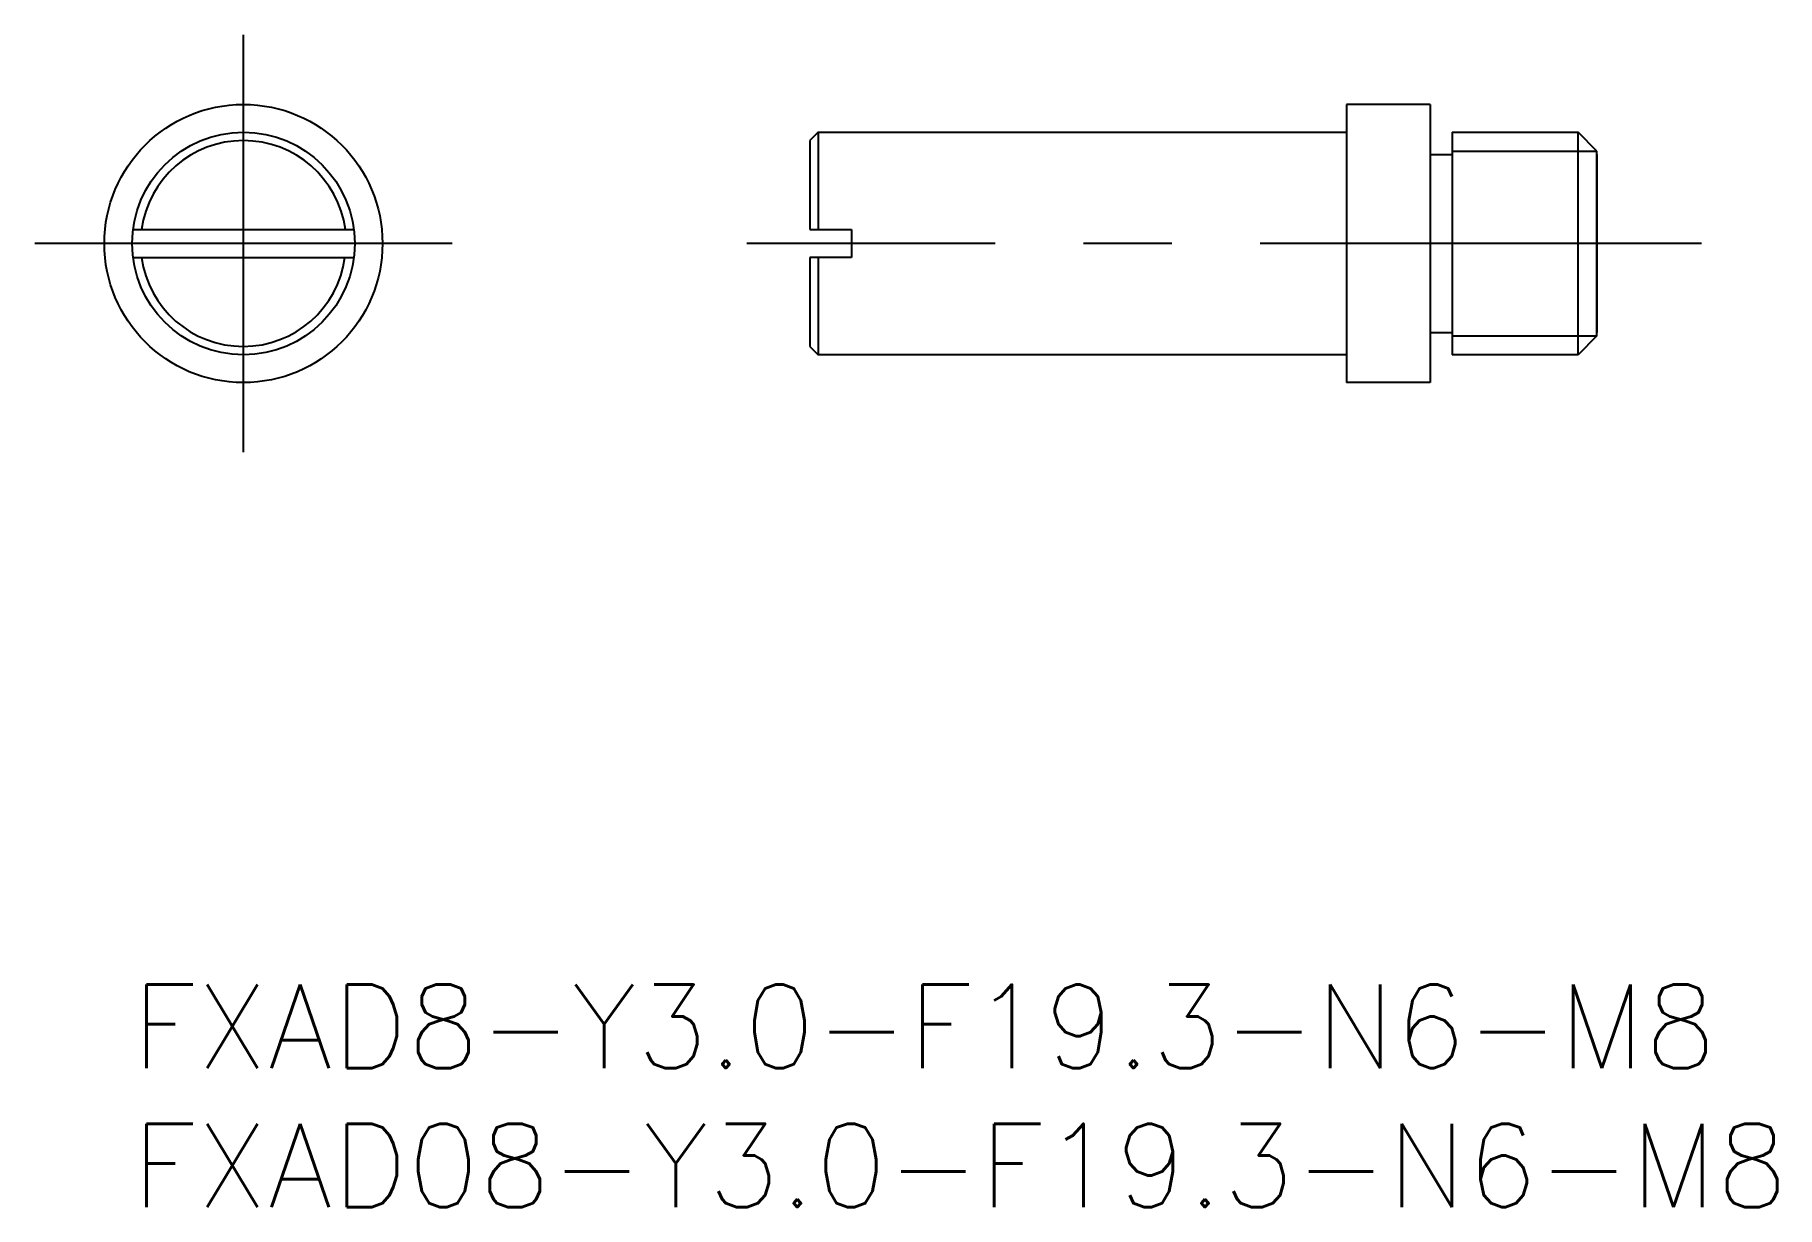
# Model space of a CAD drawing. Extents: x -3.5 to 59.1, y -8 to 34.1.
import ezdxf

# ---------------------------------------------------------------- set-up
doc = ezdxf.new("R2010")
doc.units = 0
doc.header["$LTSCALE"] = 0.5
doc.linetypes.add('CENTER', pattern=[50.8, 31.75, -6.35, 6.35, -6.35])
doc.layers.get('0').update_dxf_attribs({"linetype": 'CONTINUOUS'})
doc.layers.add('CENTER', color=1, linetype='CENTER')
doc.styles.get("Standard").update_dxf_attribs({"font": 'txt.shx', "height": 3, "bigfont": 'bigfont.shx'})

# ---------------------------------------------------------------- blocks, each defined once
blk = doc.blocks.new('*U4')
at = {"color": 7, "linetype": 'CONTINUOUS'}
blk.add_text('FXAD8-Y3.0-F19.3-N6-M8', height=3, dxfattribs=at).set_placement((0, -3))
blk = doc.blocks.new('*U5')
at = {"color": 7, "linetype": 'CONTINUOUS'}
blk.add_text('FXAD08-Y3.0-F19.3-N6-M8', height=3, dxfattribs=at).set_placement((0, -8))

msp = doc.modelspace()

# ---------------------------------------------------------------- linework, layer by layer
at = {"color": 7, "linetype": 'CONTINUOUS'}
for p, q in [((43.663, 31.639), (43.663, 21.639)), ((46.663, 31.639), (43.663, 31.639)), ((46.663, 31.639), (46.663, 21.639)), ((24.663, 30.639), (24.363, 30.339)), ((24.363, 30.339), (24.363, 27.139)), ((24.663, 30.639), (43.663, 30.639)), ((24.663, 30.639), (24.663, 27.139)), ((47.463, 30.639), (51.987, 30.639)), ((47.463, 30.639), (47.463, 22.639)), ((51.987, 22.639), (51.987, 30.639)), ((52.663, 29.963), (51.987, 30.639)), ((46.663, 29.839), (47.463, 29.839)), ((52.663, 23.316), (52.663, 29.963)), ((52.663, 29.839), (52.663, 23.439)), ((0.031, 27.139), (7.969, 27.139)), ((24.363, 27.139), (25.863, 27.139)), ((25.863, 27.139), (25.863, 26.139)), ((0.031, 26.139), (7.969, 26.139)), ((25.863, 26.139), (24.363, 26.139)), ((24.363, 26.139), (24.363, 22.939)), ((24.663, 26.139), (24.663, 22.639)), ((46.663, 23.439), (47.463, 23.439)), ((52.663, 23.316), (51.987, 22.639)), ((24.363, 22.939), (24.663, 22.639)), ((43.663, 22.639), (24.663, 22.639)), ((51.987, 22.639), (47.463, 22.639)), ((46.663, 21.639), (43.663, 21.639))]:
    msp.add_line(p, q, dxfattribs=at)
at = {"color": 3, "linetype": 'CONTINUOUS'}
for p, q in [((47.463, 29.963), (52.663, 29.963)), ((47.463, 23.316), (52.663, 23.316))]:
    msp.add_line(p, q, dxfattribs=at)
at = {"color": 7, "linetype": 'CONTINUOUS'}
for radius in [5, 4]:
    msp.add_circle((4, 26.639), radius, dxfattribs=at)
for centre, radius, start, end in [((4, 26.639), 3.7, 7.76643, 172.23357), ((3.992, 26.631), 3.691, 187.65158, 352.34842)]:
    msp.add_arc(centre, radius, start, end, dxfattribs=at)
at = {"layer": 'CENTER', "color": 1, "linetype": 'CENTER'}
for p, q in [((4, 19.139), (4, 34.139)), ((11.5, 26.639), (-3.5, 26.639)), ((56.428, 26.639), (22.098, 26.639))]:
    msp.add_line(p, q, dxfattribs=at)

# ---------------------------------------------------------------- block references
at = {"color": 7, "linetype": 'CONTINUOUS'}
for name in ['*U4', '*U5']:
    msp.add_blockref(name, (0, 0), dxfattribs=at)

doc.saveas('drawing.dxf')
